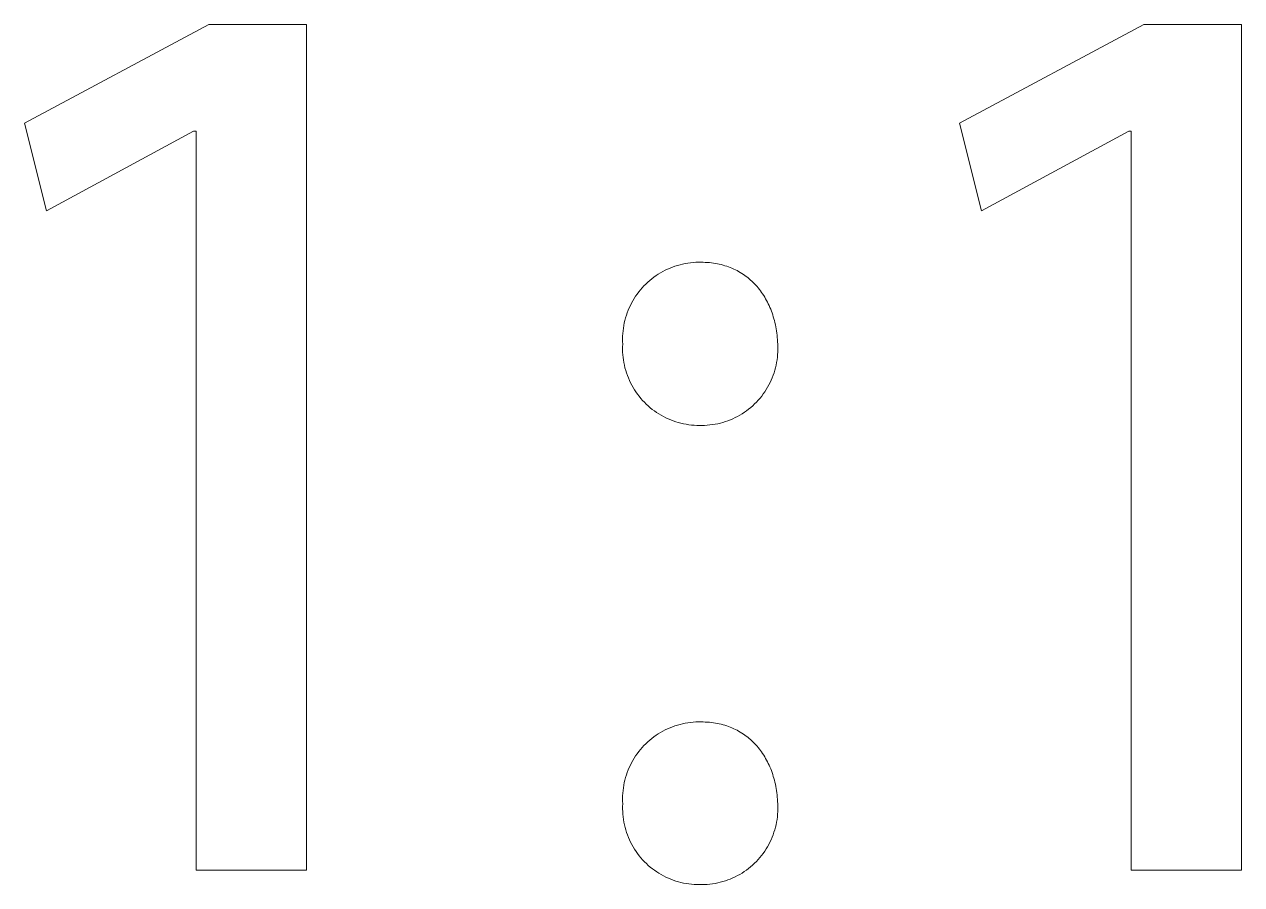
# Model space of a CAD drawing. Header units: millimetres. Extents: x -2163 to 4354, y -841 to 3711.
# Drawn here: x 3991.8 to 4052.8, y -559.2 to -516.1 of the extents above; entities that cross this region are included whole.
import ezdxf

# ---------------------------------------------------------------- set-up
doc = ezdxf.new("R2010")
doc.units = ezdxf.units.MM
doc.header["$MEASUREMENT"] = 0
doc.layers.add('Domyślny', color=7, linetype='Continuous', true_color=0x000000)

msp = doc.modelspace()

# ---------------------------------------------------------------- linework, layer by layer
at = {"layer": 'Domyślny', "color": 18, "lineweight": 15, "true_color": 0x000000}
for p, q in [((3991.769, -521.054), (4001.013, -516.106)), ((4001.013, -516.106), (4005.917, -516.106)), ((4005.917, -516.106), (4005.917, -558.508)), ((4038.645, -521.054), (4047.889, -516.106)), ((4047.889, -516.106), (4052.794, -516.106)), ((4052.794, -516.106), (4052.794, -558.508)), ((3992.876, -525.459), (3991.769, -521.054)), ((4039.752, -525.459), (4038.645, -521.054)), ((4000.254, -521.466), (3992.876, -525.459)), ((4000.384, -521.466), (4000.254, -521.466)), ((4000.384, -558.508), (4000.384, -521.466)), ((4047.13, -521.466), (4039.752, -525.459)), ((4047.26, -521.466), (4047.13, -521.466)), ((4047.26, -558.508), (4047.26, -521.466)), ((4023.777, -528.499), (4023.895, -528.437)), ((4023.895, -528.437), (4024.015, -528.38)), ((4024.015, -528.38), (4024.137, -528.327)), ((4024.137, -528.327), (4024.261, -528.278)), ((4024.261, -528.278), (4024.386, -528.234)), ((4024.386, -528.234), (4024.513, -528.194)), ((4024.513, -528.194), (4024.641, -528.158)), ((4024.641, -528.158), (4024.771, -528.127)), ((4024.771, -528.127), (4024.901, -528.1)), ((4024.901, -528.1), (4025.032, -528.078)), ((4025.032, -528.078), (4025.164, -528.06)), ((4025.164, -528.06), (4025.296, -528.047)), ((4025.296, -528.047), (4025.429, -528.038)), ((4025.429, -528.038), (4025.562, -528.034)), ((4025.562, -528.034), (4025.695, -528.034)), ((4025.695, -528.034), (4025.801, -528.036)), ((4025.801, -528.036), (4025.906, -528.039)), ((4025.906, -528.039), (4026.01, -528.045)), ((4026.01, -528.045), (4026.112, -528.054)), ((4026.112, -528.054), (4026.214, -528.065)), ((4026.214, -528.065), (4026.314, -528.078)), ((4026.314, -528.078), (4026.413, -528.094)), ((4026.413, -528.094), (4026.51, -528.112)), ((4026.51, -528.112), (4026.607, -528.132)), ((4026.607, -528.132), (4026.702, -528.155)), ((4026.702, -528.155), (4026.795, -528.179)), ((4026.795, -528.179), (4026.888, -528.206)), ((4026.888, -528.206), (4026.979, -528.236)), ((4026.979, -528.236), (4027.069, -528.267)), ((4027.069, -528.267), (4027.157, -528.301)), ((4027.157, -528.301), (4027.244, -528.336)), ((4027.244, -528.336), (4027.329, -528.374)), ((4027.329, -528.374), (4027.414, -528.414)), ((4027.414, -528.414), (4027.496, -528.456)), ((4027.496, -528.456), (4027.578, -528.5)), ((4022.923, -529.127), (4023.02, -529.036)), ((4023.02, -529.036), (4023.12, -528.948)), ((4023.12, -528.948), (4023.223, -528.864)), ((4023.223, -528.864), (4023.328, -528.783)), ((4023.328, -528.783), (4023.437, -528.706)), ((4023.437, -528.706), (4023.548, -528.633)), ((4023.548, -528.633), (4023.661, -528.564)), ((4023.661, -528.564), (4023.777, -528.499)), ((4027.578, -528.5), (4027.658, -528.547)), ((4027.658, -528.547), (4027.736, -528.595)), ((4027.736, -528.595), (4027.813, -528.645)), ((4027.813, -528.645), (4027.888, -528.697)), ((4027.888, -528.697), (4027.962, -528.751)), ((4027.962, -528.751), (4028.035, -528.807)), ((4028.035, -528.807), (4028.106, -528.865)), ((4028.106, -528.865), (4028.175, -528.925)), ((4028.175, -528.925), (4028.243, -528.986)), ((4028.243, -528.986), (4028.309, -529.05)), ((4028.309, -529.05), (4028.374, -529.115)), ((4022.413, -529.739), (4022.489, -529.63)), ((4022.489, -529.63), (4022.569, -529.524)), ((4022.569, -529.524), (4022.652, -529.42)), ((4022.652, -529.42), (4022.739, -529.319)), ((4022.739, -529.319), (4022.829, -529.222)), ((4022.829, -529.222), (4022.923, -529.127)), ((4028.374, -529.115), (4028.437, -529.182)), ((4028.437, -529.182), (4028.499, -529.251)), ((4028.499, -529.251), (4028.558, -529.321)), ((4028.558, -529.321), (4028.617, -529.393)), ((4028.617, -529.393), (4028.673, -529.467)), ((4028.673, -529.467), (4028.728, -529.543)), ((4028.728, -529.543), (4028.781, -529.62)), ((4028.781, -529.62), (4028.833, -529.699)), ((4022.092, -530.321), (4022.148, -530.2)), ((4022.148, -530.2), (4022.208, -530.081)), ((4022.208, -530.081), (4022.273, -529.965)), ((4022.273, -529.965), (4022.341, -529.851)), ((4022.341, -529.851), (4022.413, -529.739)), ((4028.833, -529.699), (4028.883, -529.779)), ((4028.883, -529.779), (4028.931, -529.862)), ((4028.931, -529.862), (4028.978, -529.945)), ((4028.978, -529.945), (4029.022, -530.03)), ((4029.022, -530.03), (4029.065, -530.117)), ((4029.065, -530.117), (4029.106, -530.205)), ((4029.106, -530.205), (4029.146, -530.295)), ((4029.146, -530.295), (4029.183, -530.386)), ((4021.875, -530.948), (4021.91, -530.82)), ((4021.91, -530.82), (4021.949, -530.693)), ((4021.949, -530.693), (4021.992, -530.567)), ((4021.992, -530.567), (4022.04, -530.443)), ((4022.04, -530.443), (4022.092, -530.321)), ((4029.183, -530.386), (4029.219, -530.479)), ((4029.219, -530.479), (4029.253, -530.573)), ((4029.253, -530.573), (4029.285, -530.668)), ((4029.285, -530.668), (4029.316, -530.765)), ((4029.316, -530.765), (4029.344, -530.863)), ((4029.344, -530.863), (4029.371, -530.962)), ((4021.769, -531.604), (4021.781, -531.472)), ((4021.781, -531.472), (4021.798, -531.34)), ((4021.798, -531.34), (4021.819, -531.208)), ((4021.819, -531.208), (4021.845, -531.078)), ((4021.845, -531.078), (4021.875, -530.948)), ((4029.371, -530.962), (4029.395, -531.063)), ((4029.395, -531.063), (4029.418, -531.165)), ((4029.418, -531.165), (4029.439, -531.268)), ((4029.439, -531.268), (4029.458, -531.372)), ((4029.458, -531.372), (4029.475, -531.478)), ((4029.475, -531.478), (4029.49, -531.585)), ((4021.759, -531.87), (4021.762, -531.737)), ((4021.761, -532.003), (4021.759, -531.87)), ((4021.767, -532.136), (4021.761, -532.003)), ((4021.762, -531.737), (4021.769, -531.604)), ((4029.49, -531.585), (4029.503, -531.693)), ((4029.503, -531.693), (4029.514, -531.802)), ((4029.514, -531.802), (4029.523, -531.912)), ((4029.523, -531.912), (4029.531, -532.023)), ((4029.531, -532.023), (4029.536, -532.136)), ((4021.76, -532.403), (4021.761, -532.269)), ((4021.763, -532.536), (4021.76, -532.403)), ((4021.761, -532.269), (4021.767, -532.136)), ((4021.771, -532.67), (4021.763, -532.536)), ((4021.783, -532.803), (4021.771, -532.67)), ((4029.533, -532.666), (4029.521, -532.798)), ((4029.541, -532.534), (4029.533, -532.666)), ((4029.536, -532.136), (4029.542, -532.268)), ((4029.544, -532.401), (4029.541, -532.534)), ((4029.542, -532.268), (4029.544, -532.401)), ((4021.801, -532.935), (4021.783, -532.803)), ((4021.822, -533.067), (4021.801, -532.935)), ((4021.849, -533.198), (4021.822, -533.067)), ((4021.88, -533.328), (4021.849, -533.198)), ((4021.915, -533.457), (4021.88, -533.328)), ((4029.427, -533.32), (4029.392, -533.449)), ((4029.457, -533.191), (4029.427, -533.32)), ((4029.483, -533.061), (4029.457, -533.191)), ((4029.504, -532.93), (4029.483, -533.061)), ((4029.521, -532.798), (4029.504, -532.93)), ((4021.955, -533.584), (4021.915, -533.457)), ((4021.999, -533.71), (4021.955, -533.584)), ((4022.048, -533.835), (4021.999, -533.71)), ((4022.101, -533.957), (4022.048, -533.835)), ((4022.158, -534.078), (4022.101, -533.957)), ((4029.21, -533.947), (4029.154, -534.067)), ((4029.262, -533.825), (4029.21, -533.947)), ((4029.31, -533.701), (4029.262, -533.825)), ((4029.353, -533.575), (4029.31, -533.701)), ((4029.392, -533.449), (4029.353, -533.575)), ((4022.219, -534.197), (4022.158, -534.078)), ((4022.285, -534.313), (4022.219, -534.197)), ((4022.354, -534.428), (4022.285, -534.313)), ((4022.428, -534.539), (4022.354, -534.428)), ((4022.505, -534.648), (4022.428, -534.539)), ((4028.888, -534.526), (4028.812, -534.635)), ((4028.961, -534.415), (4028.888, -534.526)), ((4029.029, -534.301), (4028.961, -534.415)), ((4029.093, -534.185), (4029.029, -534.301)), ((4029.154, -534.067), (4029.093, -534.185)), ((4022.586, -534.755), (4022.505, -534.648)), ((4022.67, -534.858), (4022.586, -534.755)), ((4022.758, -534.958), (4022.67, -534.858)), ((4022.85, -535.056), (4022.758, -534.958)), ((4022.945, -535.15), (4022.85, -535.056)), ((4023.043, -535.24), (4022.945, -535.15)), ((4028.378, -535.136), (4028.281, -535.226)), ((4028.471, -535.042), (4028.378, -535.136)), ((4028.562, -534.945), (4028.471, -535.042)), ((4028.649, -534.844), (4028.562, -534.945)), ((4028.732, -534.741), (4028.649, -534.844)), ((4028.812, -534.635), (4028.732, -534.741)), ((4023.144, -535.328), (4023.043, -535.24)), ((4023.249, -535.411), (4023.144, -535.328)), ((4023.356, -535.491), (4023.249, -535.411)), ((4023.465, -535.567), (4023.356, -535.491)), ((4023.578, -535.64), (4023.465, -535.567)), ((4023.692, -535.708), (4023.578, -535.64)), ((4023.81, -535.772), (4023.692, -535.708)), ((4023.929, -535.833), (4023.81, -535.772)), ((4027.523, -535.76), (4027.405, -535.821)), ((4027.639, -535.696), (4027.523, -535.76)), ((4027.753, -535.627), (4027.639, -535.696)), ((4027.864, -535.554), (4027.753, -535.627)), ((4027.972, -535.478), (4027.864, -535.554)), ((4028.078, -535.398), (4027.972, -535.478)), ((4028.181, -535.314), (4028.078, -535.398)), ((4028.281, -535.226), (4028.181, -535.314)), ((4024.05, -535.889), (4023.929, -535.833)), ((4024.173, -535.94), (4024.05, -535.889)), ((4024.298, -535.988), (4024.173, -535.94)), ((4024.425, -536.031), (4024.298, -535.988)), ((4024.552, -536.07), (4024.425, -536.031)), ((4024.682, -536.104), (4024.552, -536.07)), ((4024.812, -536.134), (4024.682, -536.104)), ((4024.943, -536.159), (4024.812, -536.134)), ((4025.075, -536.179), (4024.943, -536.159)), ((4025.208, -536.195), (4025.075, -536.179)), ((4025.341, -536.207), (4025.208, -536.195)), ((4025.474, -536.213), (4025.341, -536.207)), ((4025.608, -536.215), (4025.474, -536.213)), ((4025.741, -536.216), (4025.608, -536.215)), ((4025.873, -536.213), (4025.741, -536.216)), ((4026.006, -536.205), (4025.873, -536.213)), ((4026.138, -536.193), (4026.006, -536.205)), ((4026.27, -536.175), (4026.138, -536.193)), ((4026.4, -536.154), (4026.27, -536.175)), ((4026.531, -536.128), (4026.4, -536.154)), ((4026.66, -536.097), (4026.531, -536.128)), ((4026.788, -536.062), (4026.66, -536.097)), ((4026.914, -536.022), (4026.788, -536.062)), ((4027.04, -535.978), (4026.914, -536.022)), ((4027.163, -535.93), (4027.04, -535.978)), ((4027.285, -535.878), (4027.163, -535.93)), ((4027.405, -535.821), (4027.285, -535.878)), ((4023.548, -551.679), (4023.661, -551.609)), ((4023.661, -551.609), (4023.777, -551.544)), ((4023.777, -551.544), (4023.895, -551.483)), ((4023.895, -551.483), (4024.015, -551.425)), ((4024.015, -551.425), (4024.137, -551.372)), ((4024.137, -551.372), (4024.261, -551.324)), ((4024.261, -551.324), (4024.386, -551.279)), ((4024.386, -551.279), (4024.513, -551.239)), ((4024.513, -551.239), (4024.641, -551.203)), ((4024.641, -551.203), (4024.771, -551.172)), ((4024.771, -551.172), (4024.901, -551.145)), ((4024.901, -551.145), (4025.032, -551.123)), ((4025.032, -551.123), (4025.164, -551.105)), ((4025.164, -551.105), (4025.296, -551.092)), ((4025.296, -551.092), (4025.429, -551.083)), ((4025.429, -551.083), (4025.562, -551.079)), ((4025.562, -551.079), (4025.695, -551.08)), ((4025.695, -551.08), (4025.801, -551.081)), ((4025.801, -551.081), (4025.906, -551.085)), ((4025.906, -551.085), (4026.01, -551.091)), ((4026.01, -551.091), (4026.112, -551.099)), ((4026.112, -551.099), (4026.214, -551.11)), ((4026.214, -551.11), (4026.314, -551.124)), ((4026.314, -551.124), (4026.413, -551.139)), ((4026.413, -551.139), (4026.51, -551.157)), ((4026.51, -551.157), (4026.607, -551.177)), ((4026.607, -551.177), (4026.702, -551.2)), ((4026.702, -551.2), (4026.795, -551.225)), ((4026.795, -551.225), (4026.888, -551.252)), ((4026.888, -551.252), (4026.979, -551.281)), ((4026.979, -551.281), (4027.069, -551.312)), ((4027.069, -551.312), (4027.157, -551.346)), ((4027.157, -551.346), (4027.244, -551.382)), ((4027.244, -551.382), (4027.329, -551.42)), ((4027.329, -551.42), (4027.414, -551.46)), ((4027.414, -551.46), (4027.496, -551.502)), ((4027.496, -551.502), (4027.578, -551.546)), ((4027.578, -551.546), (4027.658, -551.592)), ((4027.658, -551.592), (4027.736, -551.64)), ((4027.736, -551.64), (4027.813, -551.69)), ((4022.739, -552.365), (4022.829, -552.267)), ((4022.829, -552.267), (4022.923, -552.173)), ((4022.923, -552.173), (4023.02, -552.081)), ((4023.02, -552.081), (4023.12, -551.994)), ((4023.12, -551.994), (4023.223, -551.909)), ((4023.223, -551.909), (4023.328, -551.829)), ((4023.328, -551.829), (4023.437, -551.752)), ((4023.437, -551.752), (4023.548, -551.679)), ((4027.813, -551.69), (4027.888, -551.742)), ((4027.888, -551.742), (4027.962, -551.796)), ((4027.962, -551.796), (4028.035, -551.852)), ((4028.035, -551.852), (4028.106, -551.91)), ((4028.106, -551.91), (4028.175, -551.97)), ((4028.175, -551.97), (4028.243, -552.031)), ((4028.243, -552.031), (4028.309, -552.095)), ((4028.309, -552.095), (4028.374, -552.16)), ((4028.374, -552.16), (4028.437, -552.227)), ((4028.437, -552.227), (4028.499, -552.296)), ((4022.341, -552.896), (4022.413, -552.785)), ((4022.413, -552.785), (4022.489, -552.675)), ((4022.489, -552.675), (4022.569, -552.569)), ((4022.569, -552.569), (4022.652, -552.465)), ((4022.652, -552.465), (4022.739, -552.365)), ((4028.499, -552.296), (4028.558, -552.366)), ((4028.558, -552.366), (4028.617, -552.439)), ((4028.617, -552.439), (4028.673, -552.513)), ((4028.673, -552.513), (4028.728, -552.588)), ((4028.728, -552.588), (4028.781, -552.665)), ((4028.781, -552.665), (4028.833, -552.744)), ((4028.833, -552.744), (4028.883, -552.825)), ((4028.883, -552.825), (4028.931, -552.907)), ((4021.992, -553.612), (4022.04, -553.488)), ((4022.04, -553.488), (4022.092, -553.366)), ((4022.092, -553.366), (4022.148, -553.245)), ((4022.148, -553.245), (4022.208, -553.127)), ((4022.208, -553.127), (4022.273, -553.01)), ((4022.273, -553.01), (4022.341, -552.896)), ((4028.931, -552.907), (4028.978, -552.991)), ((4028.978, -552.991), (4029.022, -553.076)), ((4029.022, -553.076), (4029.065, -553.162)), ((4029.065, -553.162), (4029.106, -553.251)), ((4029.106, -553.251), (4029.146, -553.34)), ((4029.146, -553.34), (4029.183, -553.431)), ((4029.183, -553.431), (4029.219, -553.524)), ((4021.845, -554.123), (4021.875, -553.994)), ((4021.875, -553.994), (4021.91, -553.865)), ((4021.91, -553.865), (4021.949, -553.738)), ((4021.949, -553.738), (4021.992, -553.612)), ((4029.219, -553.524), (4029.253, -553.618)), ((4029.253, -553.618), (4029.285, -553.713)), ((4029.285, -553.713), (4029.316, -553.81)), ((4029.316, -553.81), (4029.344, -553.908)), ((4029.344, -553.908), (4029.371, -554.007)), ((4029.371, -554.007), (4029.395, -554.108)), ((4021.762, -554.782), (4021.769, -554.649)), ((4021.769, -554.649), (4021.781, -554.517)), ((4021.781, -554.517), (4021.798, -554.385)), ((4021.798, -554.385), (4021.819, -554.254)), ((4021.819, -554.254), (4021.845, -554.123)), ((4029.395, -554.108), (4029.418, -554.21)), ((4029.418, -554.21), (4029.439, -554.313)), ((4029.439, -554.313), (4029.458, -554.418)), ((4029.458, -554.418), (4029.475, -554.523)), ((4029.475, -554.523), (4029.49, -554.63)), ((4029.49, -554.63), (4029.503, -554.738)), ((4021.759, -554.915), (4021.762, -554.782)), ((4021.761, -555.048), (4021.759, -554.915)), ((4021.767, -555.181), (4021.761, -555.048)), ((4021.761, -555.447), (4021.762, -555.314)), ((4021.762, -555.314), (4021.767, -555.181)), ((4029.503, -554.738), (4029.514, -554.847)), ((4029.514, -554.847), (4029.523, -554.957)), ((4029.523, -554.957), (4029.531, -555.069)), ((4029.531, -555.069), (4029.536, -555.181)), ((4029.536, -555.181), (4029.541, -555.313)), ((4029.541, -555.313), (4029.542, -555.445)), ((4021.765, -555.58), (4021.761, -555.447)), ((4021.773, -555.713), (4021.765, -555.58)), ((4021.786, -555.846), (4021.773, -555.713)), ((4021.804, -555.978), (4021.786, -555.846)), ((4029.518, -555.842), (4029.501, -555.973)), ((4029.531, -555.71), (4029.518, -555.842)), ((4029.539, -555.578), (4029.531, -555.71)), ((4029.542, -555.445), (4029.539, -555.578)), ((4021.826, -556.109), (4021.804, -555.978)), ((4021.853, -556.24), (4021.826, -556.109)), ((4021.884, -556.369), (4021.853, -556.24)), ((4021.92, -556.497), (4021.884, -556.369)), ((4021.96, -556.624), (4021.92, -556.497)), ((4029.388, -556.489), (4029.349, -556.616)), ((4029.423, -556.362), (4029.388, -556.489)), ((4029.454, -556.233), (4029.423, -556.362)), ((4029.48, -556.103), (4029.454, -556.233)), ((4029.501, -555.973), (4029.48, -556.103)), ((4022.004, -556.75), (4021.96, -556.624)), ((4022.053, -556.874), (4022.004, -556.75)), ((4022.106, -556.996), (4022.053, -556.874)), ((4022.164, -557.116), (4022.106, -556.996)), ((4022.225, -557.234), (4022.164, -557.116)), ((4029.148, -557.105), (4029.087, -557.223)), ((4029.204, -556.985), (4029.148, -557.105)), ((4029.257, -556.864), (4029.204, -556.985)), ((4029.305, -556.74), (4029.257, -556.864)), ((4029.349, -556.616), (4029.305, -556.74)), ((4022.291, -557.35), (4022.225, -557.234)), ((4022.36, -557.464), (4022.291, -557.35)), ((4022.434, -557.575), (4022.36, -557.464)), ((4022.511, -557.683), (4022.434, -557.575)), ((4022.592, -557.789), (4022.511, -557.683)), ((4028.806, -557.67), (4028.726, -557.776)), ((4028.882, -557.562), (4028.806, -557.67)), ((4028.954, -557.451), (4028.882, -557.562)), ((4029.023, -557.338), (4028.954, -557.451)), ((4029.087, -557.223), (4029.023, -557.338)), ((4022.677, -557.892), (4022.592, -557.789)), ((4022.765, -557.992), (4022.677, -557.892)), ((4022.856, -558.088), (4022.765, -557.992)), ((4022.951, -558.182), (4022.856, -558.088)), ((4023.049, -558.272), (4022.951, -558.182)), ((4023.15, -558.359), (4023.049, -558.272)), ((4023.254, -558.442), (4023.15, -558.359)), ((4028.175, -558.345), (4028.072, -558.428)), ((4028.275, -558.258), (4028.175, -558.345)), ((4028.371, -558.168), (4028.275, -558.258)), ((4028.465, -558.075), (4028.371, -558.168)), ((4028.555, -557.978), (4028.465, -558.075)), ((4028.642, -557.878), (4028.555, -557.978)), ((4028.726, -557.776), (4028.642, -557.878)), ((4005.917, -558.508), (4000.384, -558.508)), ((4023.361, -558.521), (4023.254, -558.442)), ((4023.471, -558.597), (4023.361, -558.521)), ((4023.583, -558.669), (4023.471, -558.597)), ((4023.698, -558.737), (4023.583, -558.669)), ((4023.814, -558.8), (4023.698, -558.737)), ((4023.933, -558.86), (4023.814, -558.8)), ((4024.054, -558.916), (4023.933, -558.86)), ((4024.177, -558.967), (4024.054, -558.916)), ((4024.302, -559.014), (4024.177, -558.967)), ((4027.159, -558.957), (4027.036, -559.005)), ((4027.281, -558.905), (4027.159, -558.957)), ((4027.4, -558.849), (4027.281, -558.905)), ((4027.518, -558.789), (4027.4, -558.849)), ((4027.634, -558.724), (4027.518, -558.789)), ((4027.747, -558.656), (4027.634, -558.724)), ((4027.858, -558.584), (4027.747, -558.656)), ((4027.966, -558.508), (4027.858, -558.584)), ((4028.072, -558.428), (4027.966, -558.508)), ((4052.794, -558.508), (4047.26, -558.508)), ((4024.428, -559.057), (4024.302, -559.014)), ((4024.556, -559.095), (4024.428, -559.057)), ((4024.684, -559.129), (4024.556, -559.095)), ((4024.814, -559.159), (4024.684, -559.129)), ((4024.945, -559.183), (4024.814, -559.159)), ((4025.077, -559.204), (4024.945, -559.183)), ((4025.209, -559.219), (4025.077, -559.204)), ((4025.342, -559.231), (4025.209, -559.219)), ((4025.475, -559.237), (4025.342, -559.231)), ((4025.608, -559.239), (4025.475, -559.237)), ((4025.74, -559.24), (4025.608, -559.239)), ((4025.872, -559.237), (4025.74, -559.24)), ((4026.005, -559.229), (4025.872, -559.237)), ((4026.136, -559.217), (4026.005, -559.229)), ((4026.268, -559.2), (4026.136, -559.217)), ((4026.398, -559.179), (4026.268, -559.2)), ((4026.528, -559.153), (4026.398, -559.179)), ((4026.657, -559.123), (4026.528, -559.153)), ((4026.784, -559.088), (4026.657, -559.123)), ((4026.911, -559.049), (4026.784, -559.088)), ((4027.036, -559.005), (4026.911, -559.049))]:
    msp.add_line(p, q, dxfattribs=at)

doc.saveas('drawing.dxf')
